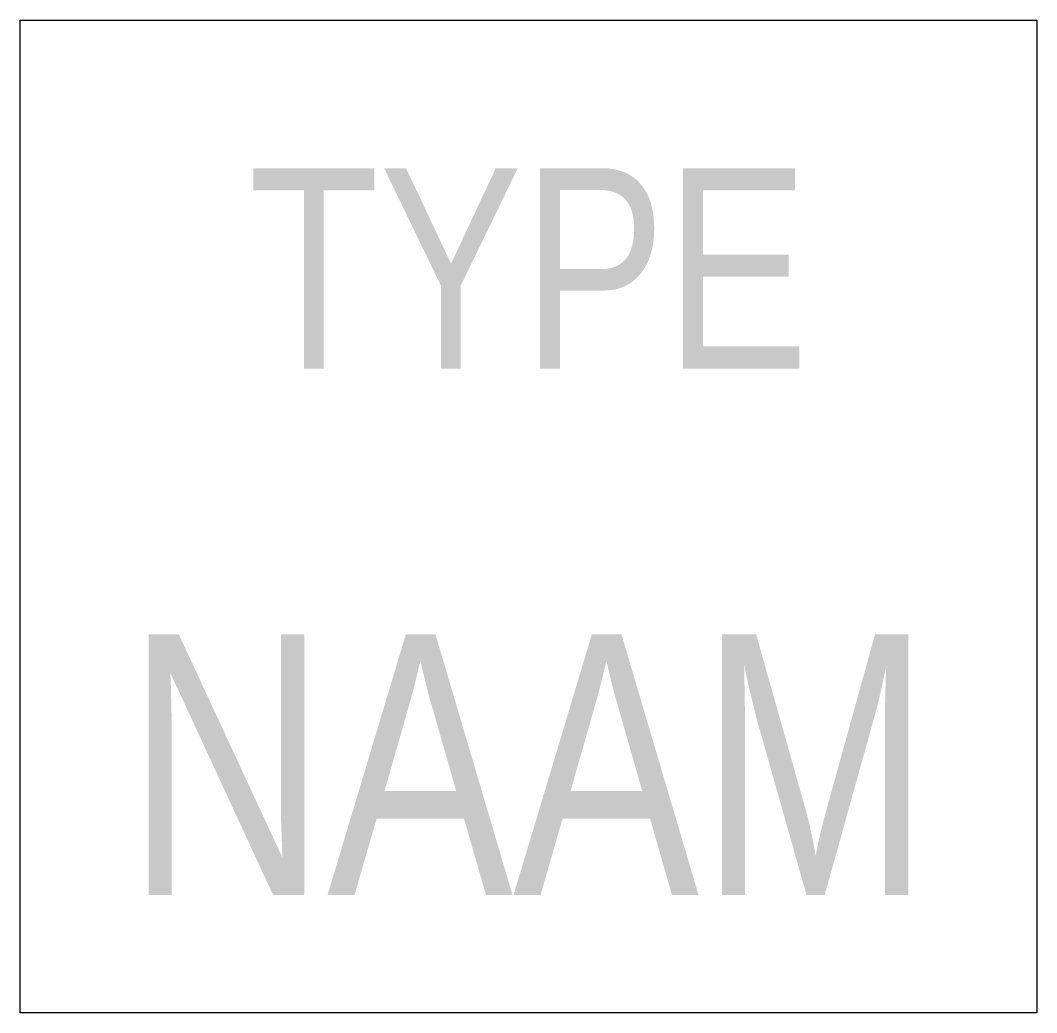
# Model space of a CAD drawing. Header units: metres. Extents: x -0.76 to 0.76, y -0.74 to 0.74.
import ezdxf
from ezdxf.enums import TextEntityAlignment as Align

# ---------------------------------------------------------------- set-up
doc = ezdxf.new("R2010")
doc.units = ezdxf.units.M
doc.styles.add('ISOPLUS', font='isoplus.shx')

msp = doc.modelspace()

# ---------------------------------------------------------------- linework, layer by layer
at = {"color": 0}
msp.add_lwpolyline([(-0.7603, -0.7425), (-0.7603, 0.7425), (0.7603, 0.7425), (0.7603, -0.7425)], close=True, dxfattribs=at)

# ---------------------------------------------------------------- texts
at = {"color": 0, "style": 'ISOPLUS', "width": 0.8}
msp.add_attdef('TYPE', text='', height=0.3, rotation=360, dxfattribs=at).set_placement((0, 0.3712), align=Align.MIDDLE)
at = {"color": 2, "lineweight": -2, "style": 'ISOPLUS', "width": 0.8}
msp.add_attdef('NAAM', text='', height=0.39, dxfattribs=at).set_placement((0, -0.3712), align=Align.MIDDLE)

doc.saveas('drawing.dxf')
